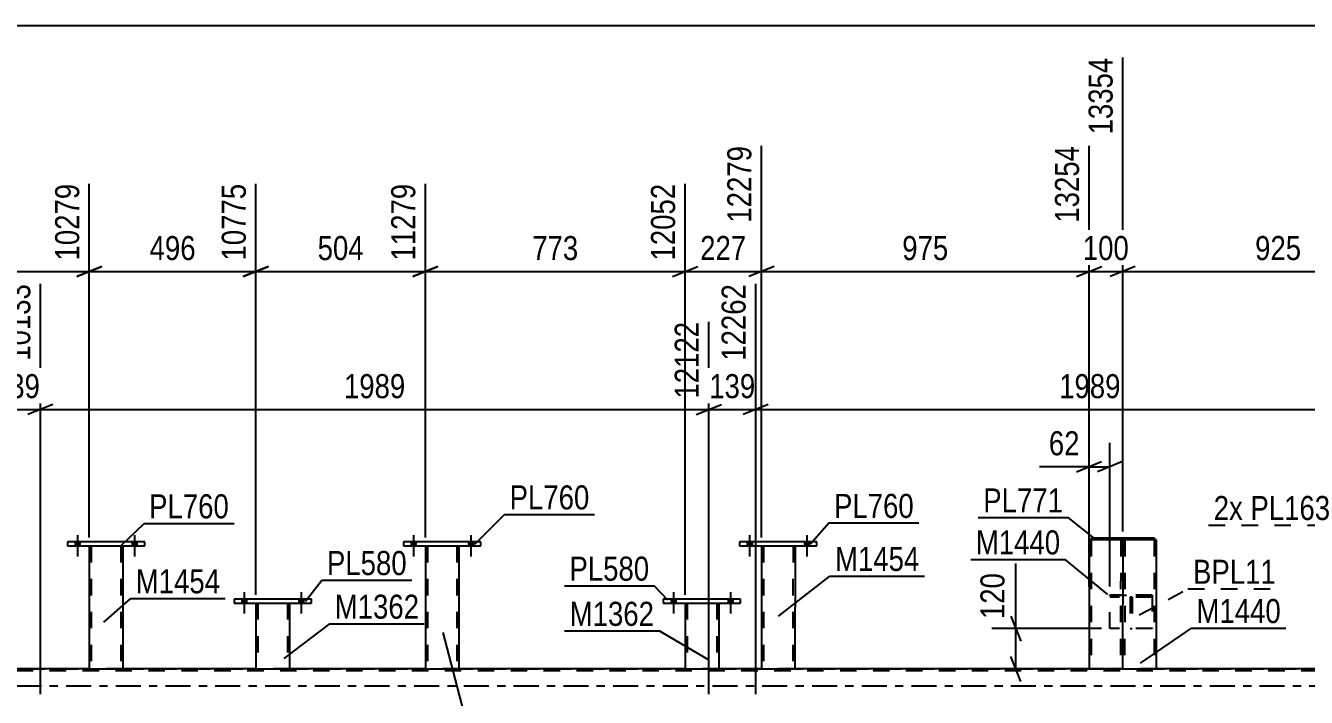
# Model space of a CAD drawing. Header units: millimetres. Extents: x -49 to 792, y -420 to 174.
# Drawn here: x 403.6 to 556, y -1.4 to 78.5 of the extents above; entities that cross this region are included whole.
import ezdxf

# ---------------------------------------------------------------- set-up
doc = ezdxf.new("R2010")
doc.units = ezdxf.units.MM
doc.linetypes.add('DXK_LINE_DOT2', pattern=[3.9198, 1.9599, -1.9599])
doc.linetypes.add('DXK_LINE_DOT3', pattern=[5.9187, 2.979, -0.9799, 0.9799, -0.9799])
doc.styles.add('Arial Narrow', font='ARIALN.TTF', dxfattribs={"height": 0.2})

# ---------------------------------------------------------------- blocks, each defined once
blk = doc.blocks.new('Part-122570535-5631 - 5158')
at = {"color": 2, "linetype": 'Continuous'}
for p, q in [((428.38, 10.32), (428.38, 9.84)), ((437.58, 10.32), (428.38, 10.32)), ((428.38, 9.84), (437.58, 9.84)), ((437.58, 9.84), (437.58, 10.32))]:
    blk.add_line(p, q, dxfattribs=at)
blk = doc.blocks.new('Part-122570535-5474 - 5158')
at = {"color": 2, "linetype": 'Continuous'}
for p, q in [((530.39, 17.6), (530.39, 17.36)), ((530.39, 17.6), (537.91, 17.6)), ((534.22, 17.36), (534.07, 17.36)), ((537.91, 17.6), (537.91, 17.36))]:
    blk.add_line(p, q, dxfattribs=at)
at = {"color": 7, "linetype": 'DXK_LINE_DOT2'}
for p, q in [((534.07, 17.36), (530.39, 17.36)), ((537.91, 17.36), (534.22, 17.36))]:
    blk.add_line(p, q, dxfattribs=at)
blk = doc.blocks.new('Part-122570535-5368 - 5158')
at = {"color": 7, "linetype": 'DXK_LINE_DOT2'}
for p, q in [((694.54, 1.76), (0, 1.76)), ((51.15, 2), (694.54, 2)), ((415.15, 2), (411.15, 2)), ((434.98, 2), (430.98, 2)), ((455.15, 2), (451.15, 2)), ((486.07, 2), (482.07, 2)), ((495.14, 2), (491.14, 2)), ((534.14, 2), (530.14, 2)), ((538.14, 2), (534.14, 2))]:
    blk.add_line(p, q, dxfattribs=at)
at = {"color": 2, "linetype": 'Continuous'}
for p, q in [((411.15, 2), (383.9, 2)), ((430.98, 2), (415.15, 2)), ((451.15, 2), (434.98, 2)), ((482.07, 2), (455.15, 2)), ((491.14, 2), (486.07, 2)), ((530.14, 2), (495.14, 2)), ((534.14, 2), (534.14, 2)), ((569.99, 2), (538.14, 2))]:
    blk.add_line(p, q, dxfattribs=at)
at = {"color": 7, "linetype": 'DXK_LINE_DOT3'}
blk.add_line((0, 0), (694.54, 0), dxfattribs=at)
blk = doc.blocks.new('Bolt-122570535-5490 - 5158')
at = {"linetype": 'Continuous'}
for points in [[(429.3, 9.84), (429.86, 9.84), (429.86, 10.32), (429.3, 10.32)], [(429.3, 9.84), (429.86, 9.84), (429.86, 10.32), (429.3, 10.32)], [(436.1, 9.84), (436.66, 9.84), (436.66, 10.32), (436.1, 10.32)], [(436.1, 9.84), (436.66, 9.84), (436.66, 10.32), (436.1, 10.32)]]:
    blk.add_hatch(color=1, dxfattribs=at).paths.add_polyline_path(points)
at = {"color": 1, "linetype": 'Continuous'}
for p, q in [((429.58, 11.12), (429.58, 8.6)), ((429.58, 11.12), (429.58, 8.6)), ((436.38, 11.12), (436.38, 8.6)), ((436.38, 11.12), (436.38, 8.6)), ((429.3, 10.32), (429.3, 9.84)), ((429.3, 10.32), (429.3, 9.84)), ((429.86, 10.32), (429.86, 9.84)), ((429.86, 10.32), (429.86, 9.84)), ((436.1, 10.32), (436.1, 9.84)), ((436.1, 10.32), (436.1, 9.84)), ((436.66, 10.32), (436.66, 9.84)), ((436.66, 10.32), (436.66, 9.84))]:
    blk.add_line(p, q, dxfattribs=at)
blk = doc.blocks.new('Bolt-122570535-5416 - 5158')
at = {"linetype": 'Continuous'}
for points in [[(409.47, 16.64), (410.03, 16.64), (410.03, 17.12), (409.47, 17.12)], [(409.47, 16.64), (410.03, 16.64), (410.03, 17.12), (409.47, 17.12)], [(416.27, 16.64), (416.83, 16.64), (416.83, 17.12), (416.27, 17.12)], [(416.27, 16.64), (416.83, 16.64), (416.83, 17.12), (416.27, 17.12)]]:
    blk.add_hatch(color=1, dxfattribs=at).paths.add_polyline_path(points)
at = {"color": 1, "linetype": 'Continuous'}
for p, q in [((409.47, 17.12), (409.47, 16.64)), ((409.47, 17.12), (409.47, 16.64)), ((409.75, 17.92), (409.75, 15.4)), ((409.75, 17.92), (409.75, 15.4)), ((410.03, 17.12), (410.03, 16.64)), ((410.03, 17.12), (410.03, 16.64)), ((416.27, 17.12), (416.27, 16.64)), ((416.27, 17.12), (416.27, 16.64)), ((416.55, 17.92), (416.55, 15.4)), ((416.55, 17.92), (416.55, 15.4)), ((416.83, 17.12), (416.83, 16.64)), ((416.83, 17.12), (416.83, 16.64))]:
    blk.add_line(p, q, dxfattribs=at)
blk = doc.blocks.new('Bolt-122570535-5417 - 5158')
at = {"linetype": 'Continuous'}
for points in [[(480.39, 9.84), (480.95, 9.84), (480.95, 10.32), (480.39, 10.32)], [(480.39, 9.84), (480.95, 9.84), (480.95, 10.32), (480.39, 10.32)], [(487.19, 9.84), (487.75, 9.84), (487.75, 10.32), (487.19, 10.32)], [(487.19, 9.84), (487.75, 9.84), (487.75, 10.32), (487.19, 10.32)]]:
    blk.add_hatch(color=1, dxfattribs=at).paths.add_polyline_path(points)
at = {"color": 1, "linetype": 'Continuous'}
for p, q in [((480.67, 11.12), (480.67, 8.6)), ((480.67, 11.12), (480.67, 8.6)), ((487.47, 11.12), (487.47, 8.6)), ((487.47, 11.12), (487.47, 8.6)), ((480.39, 10.32), (480.39, 9.84)), ((480.39, 10.32), (480.39, 9.84)), ((480.95, 10.32), (480.95, 9.84)), ((480.95, 10.32), (480.95, 9.84)), ((487.19, 10.32), (487.19, 9.84)), ((487.19, 10.32), (487.19, 9.84)), ((487.75, 10.32), (487.75, 9.84)), ((487.75, 10.32), (487.75, 9.84))]:
    blk.add_line(p, q, dxfattribs=at)
blk = doc.blocks.new('Part-122570535-5796 - 5158')
at = {"color": 7, "linetype": 'DXK_LINE_DOT2'}
for p, q in [((535.02, 10.56), (535.26, 10.56)), ((535.02, 10.56), (535.02, 6.8)), ((535.26, 10.56), (535.02, 10.56)), ((535.02, 9.96), (535.26, 9.96)), ((535.26, 10.56), (535.26, 6.8)), ((535.02, 6.8), (535.26, 6.8))]:
    blk.add_line(p, q, dxfattribs=at)
blk = doc.blocks.new('Bolt-122570535-5435 - 5158')
at = {"linetype": 'Continuous'}
for points in [[(449.47, 16.64), (450.03, 16.64), (450.03, 17.12), (449.47, 17.12)], [(449.47, 16.64), (450.03, 16.64), (450.03, 17.12), (449.47, 17.12)], [(456.27, 16.64), (456.83, 16.64), (456.83, 17.12), (456.27, 17.12)], [(456.27, 16.64), (456.83, 16.64), (456.83, 17.12), (456.27, 17.12)]]:
    blk.add_hatch(color=1, dxfattribs=at).paths.add_polyline_path(points)
at = {"color": 1, "linetype": 'Continuous'}
for p, q in [((449.47, 17.12), (449.47, 16.64)), ((449.47, 17.12), (449.47, 16.64)), ((449.75, 17.92), (449.75, 15.4)), ((449.75, 17.92), (449.75, 15.4)), ((450.03, 17.12), (450.03, 16.64)), ((450.03, 17.12), (450.03, 16.64)), ((456.27, 17.12), (456.27, 16.64)), ((456.27, 17.12), (456.27, 16.64)), ((456.55, 17.92), (456.55, 15.4)), ((456.55, 17.92), (456.55, 15.4)), ((456.83, 17.12), (456.83, 16.64)), ((456.83, 17.12), (456.83, 16.64))]:
    blk.add_line(p, q, dxfattribs=at)
blk = doc.blocks.new('Part-122570535-5454 - 5158')
at = {"color": 2, "linetype": 'Continuous'}
for p, q in [((482.07, 9.84), (482.07, 2)), ((486.07, 9.84), (486.07, 2)), ((482.07, 2), (486.07, 2))]:
    blk.add_line(p, q, dxfattribs=at)
at = {"color": 7, "linetype": 'DXK_LINE_DOT2'}
for p, q in [((482.07, 9.84), (486.07, 9.84)), ((482.31, 9.84), (482.31, 2)), ((485.83, 9.84), (485.83, 2)), ((485.77, 2), (485.81, 2)), ((485.77, 2), (485.81, 2)), ((485.81, 2), (485.83, 2)), ((485.81, 2), (485.83, 2))]:
    blk.add_line(p, q, dxfattribs=at)
blk = doc.blocks.new('Part-122570535-5459 - 5158')
at = {"color": 2, "linetype": 'Continuous'}
for p, q in [((479.47, 10.32), (479.47, 9.84)), ((488.67, 10.32), (479.47, 10.32)), ((479.47, 9.84), (488.67, 9.84)), ((488.67, 9.84), (488.67, 10.32))]:
    blk.add_line(p, q, dxfattribs=at)
blk = doc.blocks.new('Part-122570535-5469 - 5158')
at = {"color": 2, "linetype": 'Continuous'}
for p, q in [((530.15, 17.36), (530.14, 2)), ((534.07, 17.36), (530.15, 17.36)), ((534.15, 17.36), (534.14, 2)), ((530.14, 2), (534.14, 2))]:
    blk.add_line(p, q, dxfattribs=at)
at = {"color": 7, "linetype": 'DXK_LINE_DOT2'}
for p, q in [((530.39, 17.36), (530.38, 2)), ((533.89, 17.36), (533.91, 17.36)), ((533.91, 17.36), (533.9, 2)), ((534.11, 17.36), (534.07, 17.36)), ((534.11, 17.36), (534.07, 17.36)), ((534.15, 17.36), (534.11, 17.36)), ((534.11, 17.36), (534.15, 17.36)), ((533.88, 2), (533.85, 2)), ((533.88, 2), (533.85, 2)), ((533.9, 2), (533.88, 2)), ((533.88, 2), (533.9, 2))]:
    blk.add_line(p, q, dxfattribs=at)
blk = doc.blocks.new('Bolt-122570535-5581 - 5158')
at = {"linetype": 'Continuous'}
for points in [[(489.47, 16.64), (490.03, 16.64), (490.03, 17.12), (489.47, 17.12)], [(489.47, 16.64), (490.03, 16.64), (490.03, 17.12), (489.47, 17.12)], [(496.27, 16.64), (496.83, 16.64), (496.83, 17.12), (496.27, 17.12)], [(496.27, 16.64), (496.83, 16.64), (496.83, 17.12), (496.27, 17.12)]]:
    blk.add_hatch(color=1, dxfattribs=at).paths.add_polyline_path(points)
at = {"color": 1, "linetype": 'Continuous'}
for p, q in [((489.47, 17.12), (489.47, 16.64)), ((489.47, 17.12), (489.47, 16.64)), ((489.75, 17.92), (489.75, 15.4)), ((489.75, 17.92), (489.75, 15.4)), ((490.03, 17.12), (490.03, 16.64)), ((490.03, 17.12), (490.03, 16.64)), ((496.27, 17.12), (496.27, 16.64)), ((496.27, 17.12), (496.27, 16.64)), ((496.55, 17.92), (496.55, 15.4)), ((496.55, 17.92), (496.55, 15.4)), ((496.83, 17.12), (496.83, 16.64)), ((496.83, 17.12), (496.83, 16.64))]:
    blk.add_line(p, q, dxfattribs=at)
blk = doc.blocks.new('Part-122570535-5739 - 5158')
at = {"color": 2, "linetype": 'Continuous'}
for p, q in [((411.15, 16.64), (411.15, 2)), ((415.15, 16.64), (415.15, 2)), ((411.15, 2), (415.15, 2))]:
    blk.add_line(p, q, dxfattribs=at)
at = {"color": 7, "linetype": 'DXK_LINE_DOT2'}
for p, q in [((411.15, 16.64), (415.15, 16.64)), ((411.39, 16.64), (411.39, 2)), ((414.91, 16.64), (414.91, 2)), ((414.85, 2), (414.89, 2)), ((414.85, 2), (414.89, 2)), ((414.89, 2), (414.91, 2)), ((414.89, 2), (414.91, 2))]:
    blk.add_line(p, q, dxfattribs=at)
blk = doc.blocks.new('Part-122570535-5626 - 5158')
at = {"color": 2, "linetype": 'Continuous'}
for p, q in [((430.98, 9.84), (430.98, 2)), ((434.98, 9.84), (434.98, 2)), ((430.98, 2), (434.98, 2))]:
    blk.add_line(p, q, dxfattribs=at)
at = {"color": 7, "linetype": 'DXK_LINE_DOT2'}
for p, q in [((430.98, 9.84), (434.98, 9.84)), ((431.22, 9.84), (431.22, 2)), ((434.74, 9.84), (434.74, 2)), ((434.69, 2), (434.73, 2)), ((434.69, 2), (434.73, 2)), ((434.73, 2), (434.74, 2)), ((434.73, 2), (434.74, 2))]:
    blk.add_line(p, q, dxfattribs=at)
blk = doc.blocks.new('Part-122570535-5672 - 5158')
at = {"color": 2, "linetype": 'Continuous'}
for p, q in [((534.15, 17.36), (534.14, 2)), ((538.07, 17.36), (534.22, 17.36)), ((538.15, 17.36), (538.14, 2)), ((534.14, 2), (538.14, 2))]:
    blk.add_line(p, q, dxfattribs=at)
at = {"color": 7, "linetype": 'DXK_LINE_DOT2'}
for p, q in [((534.18, 17.36), (534.15, 17.36)), ((534.15, 17.36), (534.18, 17.36)), ((534.22, 17.36), (534.18, 17.36)), ((534.18, 17.36), (534.22, 17.36)), ((534.39, 17.36), (534.38, 2)), ((537.89, 17.36), (537.91, 17.36)), ((537.91, 17.36), (537.9, 2)), ((538.11, 17.36), (538.07, 17.36)), ((538.11, 17.36), (538.07, 17.36)), ((538.15, 17.36), (538.11, 17.36)), ((538.11, 17.36), (538.15, 17.36)), ((537.89, 2), (537.85, 2)), ((537.89, 2), (537.85, 2)), ((537.9, 2), (537.89, 2)), ((537.89, 2), (537.9, 2))]:
    blk.add_line(p, q, dxfattribs=at)
blk = doc.blocks.new('Part-122570535-5740 - 5158')
at = {"color": 2, "linetype": 'Continuous'}
for p, q in [((408.55, 17.12), (408.55, 16.64)), ((417.75, 17.12), (408.55, 17.12)), ((417.75, 16.64), (417.75, 17.12)), ((408.55, 16.64), (417.75, 16.64))]:
    blk.add_line(p, q, dxfattribs=at)
blk = doc.blocks.new('Part-122570535-5745 - 5158')
at = {"color": 2, "linetype": 'Continuous'}
for p, q in [((451.15, 16.64), (451.15, 2)), ((455.15, 16.64), (455.15, 2)), ((451.15, 2), (455.15, 2))]:
    blk.add_line(p, q, dxfattribs=at)
at = {"color": 7, "linetype": 'DXK_LINE_DOT2'}
for p, q in [((451.15, 16.64), (455.15, 16.64)), ((451.39, 16.64), (451.39, 2)), ((454.91, 16.64), (454.91, 2)), ((454.85, 2), (454.89, 2)), ((454.85, 2), (454.89, 2)), ((454.89, 2), (454.91, 2)), ((454.89, 2), (454.91, 2))]:
    blk.add_line(p, q, dxfattribs=at)
blk = doc.blocks.new('Part-122570535-5746 - 5158')
at = {"color": 2, "linetype": 'Continuous'}
for p, q in [((448.55, 17.12), (448.55, 16.64)), ((457.75, 17.12), (448.55, 17.12)), ((457.75, 16.64), (457.75, 17.12)), ((448.55, 16.64), (457.75, 16.64))]:
    blk.add_line(p, q, dxfattribs=at)
blk = doc.blocks.new('Part-122570535-5751 - 5158')
at = {"color": 2, "linetype": 'Continuous'}
for p, q in [((491.15, 16.64), (491.14, 2)), ((495.15, 16.64), (495.14, 2)), ((491.14, 2), (495.14, 2))]:
    blk.add_line(p, q, dxfattribs=at)
at = {"color": 7, "linetype": 'DXK_LINE_DOT2'}
for p, q in [((491.15, 16.64), (495.15, 16.64)), ((491.39, 16.64), (491.38, 2)), ((494.91, 16.64), (494.9, 2)), ((494.85, 2), (494.88, 2)), ((494.85, 2), (494.88, 2)), ((494.88, 2), (494.9, 2)), ((494.88, 2), (494.9, 2))]:
    blk.add_line(p, q, dxfattribs=at)
blk = doc.blocks.new('Part-122570535-5756 - 5158')
at = {"color": 2, "linetype": 'Continuous'}
for p, q in [((488.55, 17.12), (488.55, 16.64)), ((497.75, 17.12), (488.55, 17.12)), ((497.75, 16.64), (497.75, 17.12)), ((488.55, 16.64), (497.75, 16.64))]:
    blk.add_line(p, q, dxfattribs=at)
blk = doc.blocks.new('Part-122570535-5793 - 5158')
at = {"color": 7, "linetype": 'DXK_LINE_DOT2'}
for p, q in [((534.14, 10.8), (532.63, 10.8)), ((532.63, 6.8), (532.63, 10.8)), ((532.63, 10.8), (537.67, 10.8)), ((537.67, 10.8), (534.15, 10.8)), ((537.67, 10.8), (537.67, 6.8)), ((537.67, 10.56), (532.63, 10.56)), ((537.67, 10.56), (532.63, 10.56)), ((537.67, 6.8), (532.63, 6.8))]:
    blk.add_line(p, q, dxfattribs=at)
at = {"color": 2, "linetype": 'Continuous'}
for p, q in [((534.15, 10.8), (534.14, 10.8)), ((534.14, 6.8), (534.14, 6.8))]:
    blk.add_line(p, q, dxfattribs=at)
blk = doc.blocks.new('StraightDimension-122570535-9915 - 3943')
at = {"color": 7, "linetype": 'Continuous'}
blk.add_line((15.62, 78.55), (709.84, 78.55), dxfattribs=at)
blk = doc.blocks.new('StraightDimension-122570535-34464 - 5158')
at = {"color": 7, "linetype": 'Continuous'}
for p, q in [((520.83, 8.3), (522.03, 5.3)), ((531.63, 6.8), (518.58, 6.8)), ((521.43, 2), (521.43, 6.8)), ((522.03, 0.5), (520.83, 3.5)), ((532.03, 2), (518.58, 2))]:
    blk.add_line(p, q, dxfattribs=at)
at = {"color": 0}
blk.add_wipeout([(520.68, 14.01), (516.48, 14.01), (516.48, 7.33), (520.68, 7.33)], dxfattribs=at)
at = {"color": 7, "linetype": 'Continuous'}
blk.add_line((521.43, 6.8), (521.43, 14.53), dxfattribs=at)
blk.add_line((521.43, 6.8), (521.43, 14.53), dxfattribs=at)
at = {"color": 3, "style": 'Arial Narrow'}
blk.add_text('120', height=2.863, rotation=90.0002, dxfattribs=at).set_placement((520.08, 7.93))
blk = doc.blocks.new('StraightDimension-122570535-39166 - 5158')
at = {"color": 7, "linetype": 'Continuous'}
for p, q in [((491.15, 17.64), (491.15, 64.24)), ((530.15, 18.36), (530.15, 64.24)), ((492.65, 49.9), (489.65, 48.7)), ((491.15, 49.3), (530.15, 49.3)), ((528.65, 48.7), (531.65, 49.9))]:
    blk.add_line(p, q, dxfattribs=at)
at = {"color": 0, "linetype": 'Continuous'}
blk.add_wipeout([(529.55, 64.84), (525.35, 64.84), (525.35, 54.5), (529.55, 54.5)], dxfattribs=at)
at = {"color": 0}
blk.add_wipeout([(513.99, 50.05), (513.99, 54.25), (507.31, 54.25), (507.31, 50.05)], dxfattribs=at)
at = {"color": 3, "linetype": 'Continuous', "style": 'Arial Narrow'}
blk.add_text('13254', height=2.863, rotation=90.0002, dxfattribs=at).set_placement((528.95, 55.1))
at = {"color": 3, "style": 'Arial Narrow'}
blk.add_text('975', height=2.863, dxfattribs=at).set_placement((507.91, 50.65))
blk = doc.blocks.new('StraightDimension-122570535-39170 - 5158')
at = {"color": 7, "linetype": 'Continuous'}
for p, q in [((411.15, 17.64), (411.15, 59.74)), ((430.98, 10.84), (430.98, 59.74)), ((412.65, 49.9), (409.65, 48.7)), ((411.15, 49.3), (430.98, 49.3)), ((429.48, 48.7), (432.48, 49.9))]:
    blk.add_line(p, q, dxfattribs=at)
at = {"color": 0, "linetype": 'Continuous'}
blk.add_wipeout([(430.38, 60.34), (426.18, 60.34), (426.18, 50), (430.38, 50)], dxfattribs=at)
at = {"color": 0}
blk.add_wipeout([(424.41, 50.05), (424.41, 54.25), (417.73, 54.25), (417.73, 50.05)], dxfattribs=at)
at = {"color": 3, "linetype": 'Continuous', "style": 'Arial Narrow'}
blk.add_text('10775', height=2.863, rotation=90.0002, dxfattribs=at).set_placement((429.78, 50.6))
at = {"color": 3, "style": 'Arial Narrow'}
blk.add_text('496', height=2.863, dxfattribs=at).set_placement((418.33, 50.65))
blk = doc.blocks.new('StraightDimension-122570535-34493 - 5158')
at = {"color": 7, "linetype": 'Continuous'}
for p, q in [((530.14, 11.8), (530.14, 28.92)), ((532.63, 11.8), (532.63, 28.92)), ((528.64, 25.47), (531.64, 26.67)), ((530.14, 26.07), (532.63, 26.07)), ((534.13, 26.67), (531.13, 25.47))]:
    blk.add_line(p, q, dxfattribs=at)
at = {"color": 0}
blk.add_wipeout([(529.62, 26.82), (529.62, 31.02), (524.76, 31.02), (524.76, 26.82)], dxfattribs=at)
at = {"color": 7, "linetype": 'Continuous'}
blk.add_line((530.14, 26.07), (524.24, 26.07), dxfattribs=at)
blk.add_line((530.14, 26.07), (524.24, 26.07), dxfattribs=at)
at = {"color": 3, "style": 'Arial Narrow'}
blk.add_text('62', height=2.863, dxfattribs=at).set_placement((525.36, 27.42))
blk = doc.blocks.new('StraightDimension-122570535-39171 - 5158')
at = {"color": 7, "linetype": 'Continuous'}
for p, q in [((379.9, 10.84), (379.9, 62.41)), ((411.15, 17.64), (411.15, 59.74)), ((381.4, 49.9), (378.4, 48.7)), ((379.9, 49.3), (411.15, 49.3)), ((409.65, 48.7), (412.65, 49.9))]:
    blk.add_line(p, q, dxfattribs=at)
at = {"color": 0, "linetype": 'Continuous'}
blk.add_wipeout([(410.55, 60.34), (406.35, 60.34), (406.35, 50), (410.55, 50)], dxfattribs=at)
at = {"color": 0}
blk.add_wipeout([(398.87, 50.05), (398.87, 54.25), (392.19, 54.25), (392.19, 50.05)], dxfattribs=at)
at = {"color": 3, "linetype": 'Continuous', "style": 'Arial Narrow'}
blk.add_text('10279', height=2.863, rotation=90.0002, dxfattribs=at).set_placement((409.95, 50.6))
at = {"color": 3, "style": 'Arial Narrow'}
blk.add_text('781', height=2.863, dxfattribs=at).set_placement((392.79, 50.65))
blk = doc.blocks.new('StraightDimension-122570535-6509 - 5158')
at = {"color": 7, "linetype": 'Continuous'}
for p, q in [((405.33, -1), (405.33, 47.81)), ((484.89, -1), (484.89, 43.31)), ((406.83, 33.47), (403.83, 32.27)), ((405.33, 32.87), (484.89, 32.87)), ((483.39, 32.27), (486.39, 33.47))]:
    blk.add_line(p, q, dxfattribs=at)
at = {"color": 0, "linetype": 'Continuous'}
blk.add_wipeout([(484.29, 43.91), (480.09, 43.91), (480.09, 33.57), (484.29, 33.57)], dxfattribs=at)
at = {"color": 0}
blk.add_wipeout([(449.37, 33.62), (449.37, 37.82), (440.86, 37.82), (440.86, 33.62)], dxfattribs=at)
at = {"color": 3, "linetype": 'Continuous', "style": 'Arial Narrow'}
blk.add_text('12122', height=2.863, rotation=90.0002, dxfattribs=at).set_placement((483.69, 34.17))
at = {"color": 3, "style": 'Arial Narrow'}
blk.add_text('1989', height=2.863, dxfattribs=at).set_placement((441.46, 34.22))
blk = doc.blocks.new('StraightDimension-122570535-6490 - 5158')
at = {"color": 7, "linetype": 'Continuous'}
for p, q in [((405.33, -1), (405.33, 47.81)), ((399.76, -1), (399.76, 41.49)), ((398.26, 32.27), (401.26, 33.47)), ((399.76, 32.87), (405.33, 32.87)), ((406.83, 33.47), (403.83, 32.27))]:
    blk.add_line(p, q, dxfattribs=at)
at = {"color": 0}
blk.add_wipeout([(405.89, 33.62), (405.89, 37.82), (399.2, 37.82), (399.2, 33.62)], dxfattribs=at)
at = {"color": 3, "style": 'Arial Narrow'}
blk.add_text('139', height=2.863, dxfattribs=at).set_placement((399.8, 34.22))
at = {"color": 0, "linetype": 'Continuous'}
blk.add_wipeout([(404.73, 48.41), (400.53, 48.41), (400.53, 38.07), (404.73, 38.07)], dxfattribs=at)
at = {"color": 3, "linetype": 'Continuous', "style": 'Arial Narrow'}
blk.add_text('10133', height=2.863, rotation=90.0002, dxfattribs=at).set_placement((404.13, 38.67))
blk = doc.blocks.new('StraightDimension-122570535-39164 - 5158')
at = {"color": 7, "linetype": 'Continuous'}
for p, q in [((534.15, 18.36), (534.15, 74.74)), ((571.15, 17.64), (571.15, 59.74)), ((535.65, 49.9), (532.65, 48.7)), ((534.15, 49.3), (571.15, 49.3)), ((569.65, 48.7), (572.65, 49.9))]:
    blk.add_line(p, q, dxfattribs=at)
at = {"color": 0, "linetype": 'Continuous'}
blk.add_wipeout([(570.55, 60.34), (566.35, 60.34), (566.35, 50), (570.55, 50)], dxfattribs=at)
at = {"color": 0}
blk.add_wipeout([(555.99, 50.05), (555.99, 54.25), (549.31, 54.25), (549.31, 50.05)], dxfattribs=at)
at = {"color": 3, "linetype": 'Continuous', "style": 'Arial Narrow'}
blk.add_text('14279', height=2.863, rotation=90.0002, dxfattribs=at).set_placement((569.95, 50.6))
at = {"color": 3, "style": 'Arial Narrow'}
blk.add_text('925', height=2.863, dxfattribs=at).set_placement((549.91, 50.65))
blk = doc.blocks.new('StraightDimension-122570535-39168 - 5158')
at = {"color": 7, "linetype": 'Continuous'}
for p, q in [((451.15, 17.64), (451.15, 59.74)), ((482.07, 10.84), (482.07, 59.74)), ((452.65, 49.9), (449.65, 48.7)), ((451.15, 49.3), (482.07, 49.3)), ((480.57, 48.7), (483.57, 49.9))]:
    blk.add_line(p, q, dxfattribs=at)
at = {"color": 0, "linetype": 'Continuous'}
blk.add_wipeout([(481.47, 60.34), (477.27, 60.34), (477.27, 50), (481.47, 50)], dxfattribs=at)
at = {"color": 0}
blk.add_wipeout([(469.95, 50.05), (469.95, 54.25), (463.27, 54.25), (463.27, 50.05)], dxfattribs=at)
at = {"color": 3, "linetype": 'Continuous', "style": 'Arial Narrow'}
blk.add_text('12052', height=2.863, rotation=90.0002, dxfattribs=at).set_placement((480.87, 50.6))
at = {"color": 3, "style": 'Arial Narrow'}
blk.add_text('773', height=2.863, dxfattribs=at).set_placement((463.87, 50.65))
blk = doc.blocks.new('StraightDimension-122570535-6528 - 5158')
at = {"color": 7, "linetype": 'Continuous'}
for p, q in [((490.47, -1), (490.47, 47.81)), ((484.89, -1), (484.89, 43.31)), ((483.39, 32.27), (486.39, 33.47)), ((484.89, 32.87), (490.47, 32.87)), ((491.97, 33.47), (488.97, 32.27))]:
    blk.add_line(p, q, dxfattribs=at)
at = {"color": 0}
blk.add_wipeout([(491.02, 33.62), (491.02, 37.82), (484.34, 37.82), (484.34, 33.62)], dxfattribs=at)
at = {"color": 3, "style": 'Arial Narrow'}
blk.add_text('139', height=2.863, dxfattribs=at).set_placement((484.94, 34.22))
at = {"color": 0, "linetype": 'Continuous'}
blk.add_wipeout([(489.87, 48.41), (485.67, 48.41), (485.67, 38.07), (489.87, 38.07)], dxfattribs=at)
at = {"color": 3, "linetype": 'Continuous', "style": 'Arial Narrow'}
blk.add_text('12262', height=2.863, rotation=90.0002, dxfattribs=at).set_placement((489.27, 38.67))
blk = doc.blocks.new('StraightDimension-122570535-6547 - 5158')
at = {"color": 7, "linetype": 'Continuous'}
for p, q in [((490.47, -1), (490.47, 47.81)), ((570.03, -1), (570.03, 43.31)), ((491.97, 33.47), (488.97, 32.27)), ((490.47, 32.87), (570.03, 32.87)), ((568.53, 32.27), (571.53, 33.47))]:
    blk.add_line(p, q, dxfattribs=at)
at = {"color": 0, "linetype": 'Continuous'}
blk.add_wipeout([(569.43, 43.91), (565.23, 43.91), (565.23, 33.57), (569.43, 33.57)], dxfattribs=at)
at = {"color": 0}
blk.add_wipeout([(534.5, 33.62), (534.5, 37.82), (525.99, 37.82), (525.99, 33.62)], dxfattribs=at)
at = {"color": 3, "linetype": 'Continuous', "style": 'Arial Narrow'}
blk.add_text('14251', height=2.863, rotation=90.0002, dxfattribs=at).set_placement((568.83, 34.17))
at = {"color": 3, "style": 'Arial Narrow'}
blk.add_text('1989', height=2.863, dxfattribs=at).set_placement((526.59, 34.22))
blk = doc.blocks.new('StraightDimension-122570535-39165 - 5158')
at = {"color": 7, "linetype": 'Continuous'}
for p, q in [((534.15, 18.36), (534.15, 74.74)), ((530.15, 18.36), (530.15, 64.24)), ((528.65, 48.7), (531.65, 49.9)), ((530.15, 49.3), (534.15, 49.3)), ((535.65, 49.9), (532.65, 48.7))]:
    blk.add_line(p, q, dxfattribs=at)
at = {"color": 0, "linetype": 'Continuous'}
blk.add_wipeout([(533.55, 75.34), (529.35, 75.34), (529.35, 65), (533.55, 65)], dxfattribs=at)
at = {"color": 0}
blk.add_wipeout([(535.49, 50.05), (535.49, 54.25), (528.8, 54.25), (528.8, 50.05)], dxfattribs=at)
at = {"color": 3, "linetype": 'Continuous', "style": 'Arial Narrow'}
blk.add_text('13354', height=2.863, rotation=90.0002, dxfattribs=at).set_placement((532.95, 65.6))
at = {"color": 3, "style": 'Arial Narrow'}
blk.add_text('100', height=2.863, dxfattribs=at).set_placement((529.4, 50.65))
blk = doc.blocks.new('StraightDimension-122570535-39167 - 5158')
at = {"color": 7, "linetype": 'Continuous'}
for p, q in [((491.15, 17.64), (491.15, 64.24)), ((482.07, 10.84), (482.07, 59.74)), ((480.57, 48.7), (483.57, 49.9)), ((482.07, 49.3), (491.15, 49.3)), ((492.65, 49.9), (489.65, 48.7))]:
    blk.add_line(p, q, dxfattribs=at)
at = {"color": 0}
blk.add_wipeout([(489.95, 50.05), (489.95, 54.25), (483.26, 54.25), (483.26, 50.05)], dxfattribs=at)
at = {"color": 3, "style": 'Arial Narrow'}
blk.add_text('227', height=2.863, dxfattribs=at).set_placement((483.86, 50.65))
at = {"color": 0, "linetype": 'Continuous'}
blk.add_wipeout([(490.55, 64.84), (486.35, 64.84), (486.35, 54.5), (490.55, 54.5)], dxfattribs=at)
at = {"color": 3, "linetype": 'Continuous', "style": 'Arial Narrow'}
blk.add_text('12279', height=2.863, rotation=90.0002, dxfattribs=at).set_placement((489.95, 55.1))
blk = doc.blocks.new('StraightDimension-122570535-39169 - 5158')
at = {"color": 7, "linetype": 'Continuous'}
for p, q in [((430.98, 10.84), (430.98, 59.74)), ((451.15, 17.64), (451.15, 59.74)), ((432.48, 49.9), (429.48, 48.7)), ((430.98, 49.3), (451.15, 49.3)), ((449.65, 48.7), (452.65, 49.9))]:
    blk.add_line(p, q, dxfattribs=at)
at = {"color": 0, "linetype": 'Continuous'}
blk.add_wipeout([(450.55, 60.34), (446.35, 60.34), (446.35, 50), (450.55, 50)], dxfattribs=at)
at = {"color": 0}
blk.add_wipeout([(444.41, 50.05), (444.41, 54.25), (437.73, 54.25), (437.73, 50.05)], dxfattribs=at)
at = {"color": 3, "linetype": 'Continuous', "style": 'Arial Narrow'}
blk.add_text('11279', height=2.863, rotation=90.0002, dxfattribs=at).set_placement((449.95, 50.6))
at = {"color": 3, "style": 'Arial Narrow'}
blk.add_text('504', height=2.863, dxfattribs=at).set_placement((438.33, 50.65))
blk = doc.blocks.new('Mark-122570535-5450 - 5158')
at = {"color": 0}
blk.add_wipeout([(478.38, 7.13), (478.38, 10.13), (468.33, 10.13), (468.33, 7.13)], dxfattribs=at)
blk.add_wipeout([(478.38, 7.13), (478.38, 10.13), (468.33, 10.13), (468.33, 7.13)], dxfattribs=at)
at = {"color": 30, "linetype": 'Continuous'}
for p in [(467.73, 6.53), (484.84, 3.1)]:
    blk.add_line(p, (478.98, 6.53), dxfattribs=at)
at = {"color": 3, "style": 'Arial Narrow'}
blk.add_text('M1362', height=2.863, dxfattribs=at).set_placement((468.33, 7.13))
blk = doc.blocks.new('Mark-122570535-5455 - 5158')
at = {"color": 0}
blk.add_wipeout([(477.8, 12.5), (477.8, 15.5), (468.3, 15.5), (468.3, 12.5)], dxfattribs=at)
blk.add_wipeout([(477.8, 12.5), (477.8, 15.5), (468.3, 15.5), (468.3, 12.5)], dxfattribs=at)
at = {"color": 30, "linetype": 'Continuous'}
for p in [(467.7, 11.9), (480.01, 10.18)]:
    blk.add_line(p, (478.4, 11.9), dxfattribs=at)
at = {"color": 3, "style": 'Arial Narrow'}
blk.add_text('PL580', height=2.863, dxfattribs=at).set_placement((468.3, 12.5))
blk = doc.blocks.new('Mark-122570535-5465 - 5158')
at = {"color": 0}
blk.add_wipeout([(526.72, 15.63), (526.72, 18.63), (516.67, 18.63), (516.67, 15.63)], dxfattribs=at)
blk.add_wipeout([(526.72, 15.63), (526.72, 18.63), (516.67, 18.63), (516.67, 15.63)], dxfattribs=at)
at = {"color": 30, "linetype": 'Continuous'}
for p in [(516.07, 15.03), (532.36, 10.88)]:
    blk.add_line(p, (527.32, 15.03), dxfattribs=at)
at = {"color": 3, "style": 'Arial Narrow'}
blk.add_text('M1440', height=2.863, dxfattribs=at).set_placement((516.67, 15.63))
blk = doc.blocks.new('Mark-122570535-5470 - 5158')
at = {"color": 0}
blk.add_wipeout([(527.05, 20.62), (527.05, 23.62), (517.55, 23.62), (517.55, 20.62)], dxfattribs=at)
blk.add_wipeout([(527.05, 20.62), (527.05, 23.62), (517.55, 23.62), (517.55, 20.62)], dxfattribs=at)
at = {"color": 30, "linetype": 'Continuous'}
for p in [(516.95, 20.02), (530.95, 17.42)]:
    blk.add_line(p, (527.65, 20.02), dxfattribs=at)
at = {"color": 3, "style": 'Arial Narrow'}
blk.add_text('PL771', height=2.863, dxfattribs=at).set_placement((517.55, 20.62))
blk = doc.blocks.new('Mark-122570535-5622 - 5158')
at = {"color": 0}
blk.add_wipeout([(450.42, 7.98), (450.42, 10.98), (440.37, 10.98), (440.37, 7.98)], dxfattribs=at)
blk.add_wipeout([(450.42, 7.98), (450.42, 10.98), (440.37, 10.98), (440.37, 7.98)], dxfattribs=at)
at = {"color": 30, "linetype": 'Continuous'}
for p, q in [((434.33, 3.23), (439.77, 7.38)), ((439.77, 7.38), (451.02, 7.38))]:
    blk.add_line(p, q, dxfattribs=at)
at = {"color": 3, "style": 'Arial Narrow'}
blk.add_text('M1362', height=2.863, dxfattribs=at).set_placement((440.37, 7.98))
blk = doc.blocks.new('Mark-122570535-5627 - 5158')
at = {"color": 0}
blk.add_wipeout([(448.94, 13.17), (448.94, 16.17), (439.44, 16.17), (439.44, 13.17)], dxfattribs=at)
blk.add_wipeout([(448.94, 13.17), (448.94, 16.17), (439.44, 16.17), (439.44, 13.17)], dxfattribs=at)
at = {"color": 30, "linetype": 'Continuous'}
for p, q in [((436.9, 10.05), (438.84, 12.57)), ((438.84, 12.57), (449.54, 12.57))]:
    blk.add_line(p, q, dxfattribs=at)
at = {"color": 3, "style": 'Arial Narrow'}
blk.add_text('PL580', height=2.863, dxfattribs=at).set_placement((439.44, 13.17))
blk = doc.blocks.new('MarkSet-122570535-7145 - 5158')
at = {"color": 0}
for points in [[(548.45, 19.72), (548.45, 22.72), (544.98, 22.72), (544.98, 19.72)], [(558.85, 19.72), (558.85, 22.72), (549.35, 22.72), (549.35, 19.72)], [(563.95, 19.72), (563.95, 22.72), (559.75, 22.72), (559.75, 19.72)]]:
    blk.add_wipeout(points, dxfattribs=at)
for points in [[(548.45, 19.72), (548.45, 22.72), (544.98, 22.72), (544.98, 19.72)], [(558.85, 19.72), (558.85, 22.72), (549.35, 22.72), (549.35, 19.72)], [(563.95, 19.72), (563.95, 22.72), (559.75, 22.72), (559.75, 19.72)]]:
    blk.add_wipeout(points, dxfattribs=at)
at = {"color": 30, "linetype": 'DXK_LINE_DOT2'}
for p in [(544.38, 19.12), (572.13, 0.24)]:
    blk.add_line(p, (564.55, 19.12), dxfattribs=at)
at = {"color": 3, "style": 'Arial Narrow'}
for s, p in [('2x', (544.98, 19.72)), ('PL163', (549.35, 19.72)), ('FS', (559.75, 19.72))]:
    blk.add_text(s, height=2.863, dxfattribs=at).set_placement(p)
blk = doc.blocks.new('Mark-122570535-5668 - 5158')
at = {"color": 0}
blk.add_wipeout([(552.98, 7.46), (552.98, 10.46), (542.93, 10.46), (542.93, 7.46)], dxfattribs=at)
blk.add_wipeout([(552.98, 7.46), (552.98, 10.46), (542.93, 10.46), (542.93, 7.46)], dxfattribs=at)
at = {"color": 30, "linetype": 'Continuous'}
for p, q in [((536.28, 2.68), (542.33, 6.86)), ((542.33, 6.86), (553.58, 6.86))]:
    blk.add_line(p, q, dxfattribs=at)
at = {"color": 3, "style": 'Arial Narrow'}
blk.add_text('M1440', height=2.863, dxfattribs=at).set_placement((542.93, 7.46))
blk = doc.blocks.new('Mark-122570535-34385 - 5158')
at = {"color": 0}
blk.add_wipeout([(470.68, 20.98), (470.68, 23.98), (461.18, 23.98), (461.18, 20.98)], dxfattribs=at)
blk.add_wipeout([(470.68, 20.98), (470.68, 23.98), (461.18, 23.98), (461.18, 20.98)], dxfattribs=at)
at = {"color": 30, "linetype": 'Continuous'}
for p, q in [((457.04, 16.84), (460.58, 20.38)), ((460.58, 20.38), (471.28, 20.38))]:
    blk.add_line(p, q, dxfattribs=at)
at = {"color": 3, "style": 'Arial Narrow'}
blk.add_text('PL760', height=2.863, dxfattribs=at).set_placement((461.18, 20.98))
blk = doc.blocks.new('Mark-122570535-5735 - 5158')
at = {"color": 0}
blk.add_wipeout([(426.73, 11), (426.73, 14), (416.68, 14), (416.68, 11)], dxfattribs=at)
blk.add_wipeout([(426.73, 11), (426.73, 14), (416.68, 14), (416.68, 11)], dxfattribs=at)
at = {"color": 30, "linetype": 'Continuous'}
for p, q in [((412.87, 7.58), (416.08, 10.4)), ((416.08, 10.4), (427.33, 10.4))]:
    blk.add_line(p, q, dxfattribs=at)
at = {"color": 3, "style": 'Arial Narrow'}
blk.add_text('M1454', height=2.863, dxfattribs=at).set_placement((416.68, 11))
blk = doc.blocks.new('Mark-122570535-5741 - 5158')
at = {"color": 0}
blk.add_wipeout([(467.9, -8.55), (467.9, -5.55), (457.85, -5.55), (457.85, -8.55)], dxfattribs=at)
blk.add_wipeout([(467.9, -8.55), (467.9, -5.55), (457.85, -5.55), (457.85, -8.55)], dxfattribs=at)
at = {"color": 30, "linetype": 'Continuous'}
for p, q in [((453.24, 6.34), (457.25, -9.15)), ((457.25, -9.15), (468.5, -9.15))]:
    blk.add_line(p, q, dxfattribs=at)
at = {"color": 3, "style": 'Arial Narrow'}
blk.add_text('M1454', height=2.863, dxfattribs=at).set_placement((457.85, -8.55))
blk = doc.blocks.new('Mark-122570535-5747 - 5158')
at = {"color": 0}
blk.add_wipeout([(509.96, 13.66), (509.96, 16.66), (499.91, 16.66), (499.91, 13.66)], dxfattribs=at)
blk.add_wipeout([(509.96, 13.66), (509.96, 16.66), (499.91, 16.66), (499.91, 13.66)], dxfattribs=at)
at = {"color": 30, "linetype": 'Continuous'}
for p, q in [((493.18, 8.3), (499.31, 13.06)), ((499.31, 13.06), (510.56, 13.06))]:
    blk.add_line(p, q, dxfattribs=at)
at = {"color": 3, "style": 'Arial Narrow'}
blk.add_text('M1454', height=2.863, dxfattribs=at).set_placement((499.91, 13.66))
blk = doc.blocks.new('Mark-122570535-5752 - 5158')
at = {"color": 0}
blk.add_wipeout([(509.3, 19.97), (509.3, 22.97), (499.79, 22.97), (499.79, 19.97)], dxfattribs=at)
blk.add_wipeout([(509.3, 19.97), (509.3, 22.97), (499.79, 22.97), (499.79, 19.97)], dxfattribs=at)
at = {"color": 30, "linetype": 'Continuous'}
for p, q in [((497, 16.89), (499.19, 19.37)), ((499.19, 19.37), (509.9, 19.37))]:
    blk.add_line(p, q, dxfattribs=at)
at = {"color": 3, "style": 'Arial Narrow'}
blk.add_text('PL760', height=2.863, dxfattribs=at).set_placement((499.79, 19.97))
blk = doc.blocks.new('Mark-122570535-5789 - 5158')
at = {"color": 0}
blk.add_wipeout([(552.39, 12.13), (552.39, 15.13), (542.52, 15.13), (542.52, 12.13)], dxfattribs=at)
blk.add_wipeout([(552.39, 12.13), (552.39, 15.13), (542.52, 15.13), (542.52, 12.13)], dxfattribs=at)
at = {"color": 30, "linetype": 'DXK_LINE_DOT2'}
for p, q in [((536.12, 8.43), (541.92, 11.53)), ((541.92, 11.53), (552.99, 11.53))]:
    blk.add_line(p, q, dxfattribs=at)
at = {"color": 3, "style": 'Arial Narrow'}
blk.add_text('BPL11', height=2.863, dxfattribs=at).set_placement((542.52, 12.13))
blk = doc.blocks.new('Mark-122570535-34376 - 5158')
at = {"color": 0}
blk.add_wipeout([(427.78, 19.92), (427.78, 22.92), (418.27, 22.92), (418.27, 19.92)], dxfattribs=at)
blk.add_wipeout([(427.78, 19.92), (427.78, 22.92), (418.27, 22.92), (418.27, 19.92)], dxfattribs=at)
at = {"color": 30, "linetype": 'Continuous'}
for p, q in [((414.9, 16.64), (417.67, 19.32)), ((417.67, 19.32), (428.38, 19.32))]:
    blk.add_line(p, q, dxfattribs=at)
at = {"color": 3, "style": 'Arial Narrow'}
blk.add_text('PL760', height=2.863, dxfattribs=at).set_placement((418.27, 19.92))

msp = doc.modelspace()

# ---------------------------------------------------------------- block references
for name in ['StraightDimension-122570535-9915 - 3943', 'Part-122570535-5740 - 5158', 'Bolt-122570535-5416 - 5158', 'Part-122570535-5746 - 5158', 'Bolt-122570535-5435 - 5158', 'Part-122570535-5756 - 5158', 'Bolt-122570535-5581 - 5158', 'Part-122570535-5469 - 5158', 'Part-122570535-5474 - 5158', 'Part-122570535-5672 - 5158', 'Part-122570535-5739 - 5158', 'Part-122570535-5745 - 5158', 'Part-122570535-5751 - 5158', 'Bolt-122570535-5490 - 5158', 'Bolt-122570535-5417 - 5158', 'Part-122570535-5793 - 5158', 'Part-122570535-5631 - 5158', 'Part-122570535-5626 - 5158', 'Part-122570535-5459 - 5158', 'Part-122570535-5454 - 5158', 'Part-122570535-5796 - 5158', 'Part-122570535-5368 - 5158']:
    msp.add_blockref(name, (0, 0))

# ---------------------------------------------------------------- next in the draw order: block references
for name in ['StraightDimension-122570535-39166 - 5158', 'StraightDimension-122570535-39170 - 5158', 'StraightDimension-122570535-34464 - 5158']:
    msp.add_blockref(name, (0, 0))

# ---------------------------------------------------------------- next in the draw order: block references
for name in ['StraightDimension-122570535-39171 - 5158', 'StraightDimension-122570535-34493 - 5158']:
    msp.add_blockref(name, (0, 0))

# ---------------------------------------------------------------- next in the draw order: block references
for name in ['StraightDimension-122570535-39164 - 5158', 'StraightDimension-122570535-6509 - 5158']:
    msp.add_blockref(name, (0, 0))

# ---------------------------------------------------------------- next in the draw order: block references
for name in ['StraightDimension-122570535-39168 - 5158', 'StraightDimension-122570535-6490 - 5158', 'Mark-122570535-34376 - 5158', 'Mark-122570535-5735 - 5158']:
    msp.add_blockref(name, (0, 0))

# ---------------------------------------------------------------- next in the draw order: block references
for name in ['StraightDimension-122570535-39169 - 5158', 'StraightDimension-122570535-6528 - 5158', 'Mark-122570535-34385 - 5158']:
    msp.add_blockref(name, (0, 0))

# ---------------------------------------------------------------- next in the draw order: block references
for name in ['StraightDimension-122570535-6547 - 5158', 'Mark-122570535-5622 - 5158']:
    msp.add_blockref(name, (0, 0))

# ---------------------------------------------------------------- next in the draw order: block references
for name in ['StraightDimension-122570535-39165 - 5158', 'StraightDimension-122570535-39167 - 5158', 'MarkSet-122570535-7145 - 5158', 'Mark-122570535-5627 - 5158']:
    msp.add_blockref(name, (0, 0))

# ---------------------------------------------------------------- next in the draw order: block references
for name in ['Mark-122570535-5465 - 5158', 'Mark-122570535-5747 - 5158', 'Mark-122570535-5450 - 5158', 'Mark-122570535-5668 - 5158']:
    msp.add_blockref(name, (0, 0))

# ---------------------------------------------------------------- next in the draw order: block references
for name in ['Mark-122570535-5752 - 5158', 'Mark-122570535-5470 - 5158', 'Mark-122570535-5455 - 5158', 'Mark-122570535-5789 - 5158', 'Mark-122570535-5741 - 5158']:
    msp.add_blockref(name, (0, 0))

doc.saveas('drawing.dxf')
